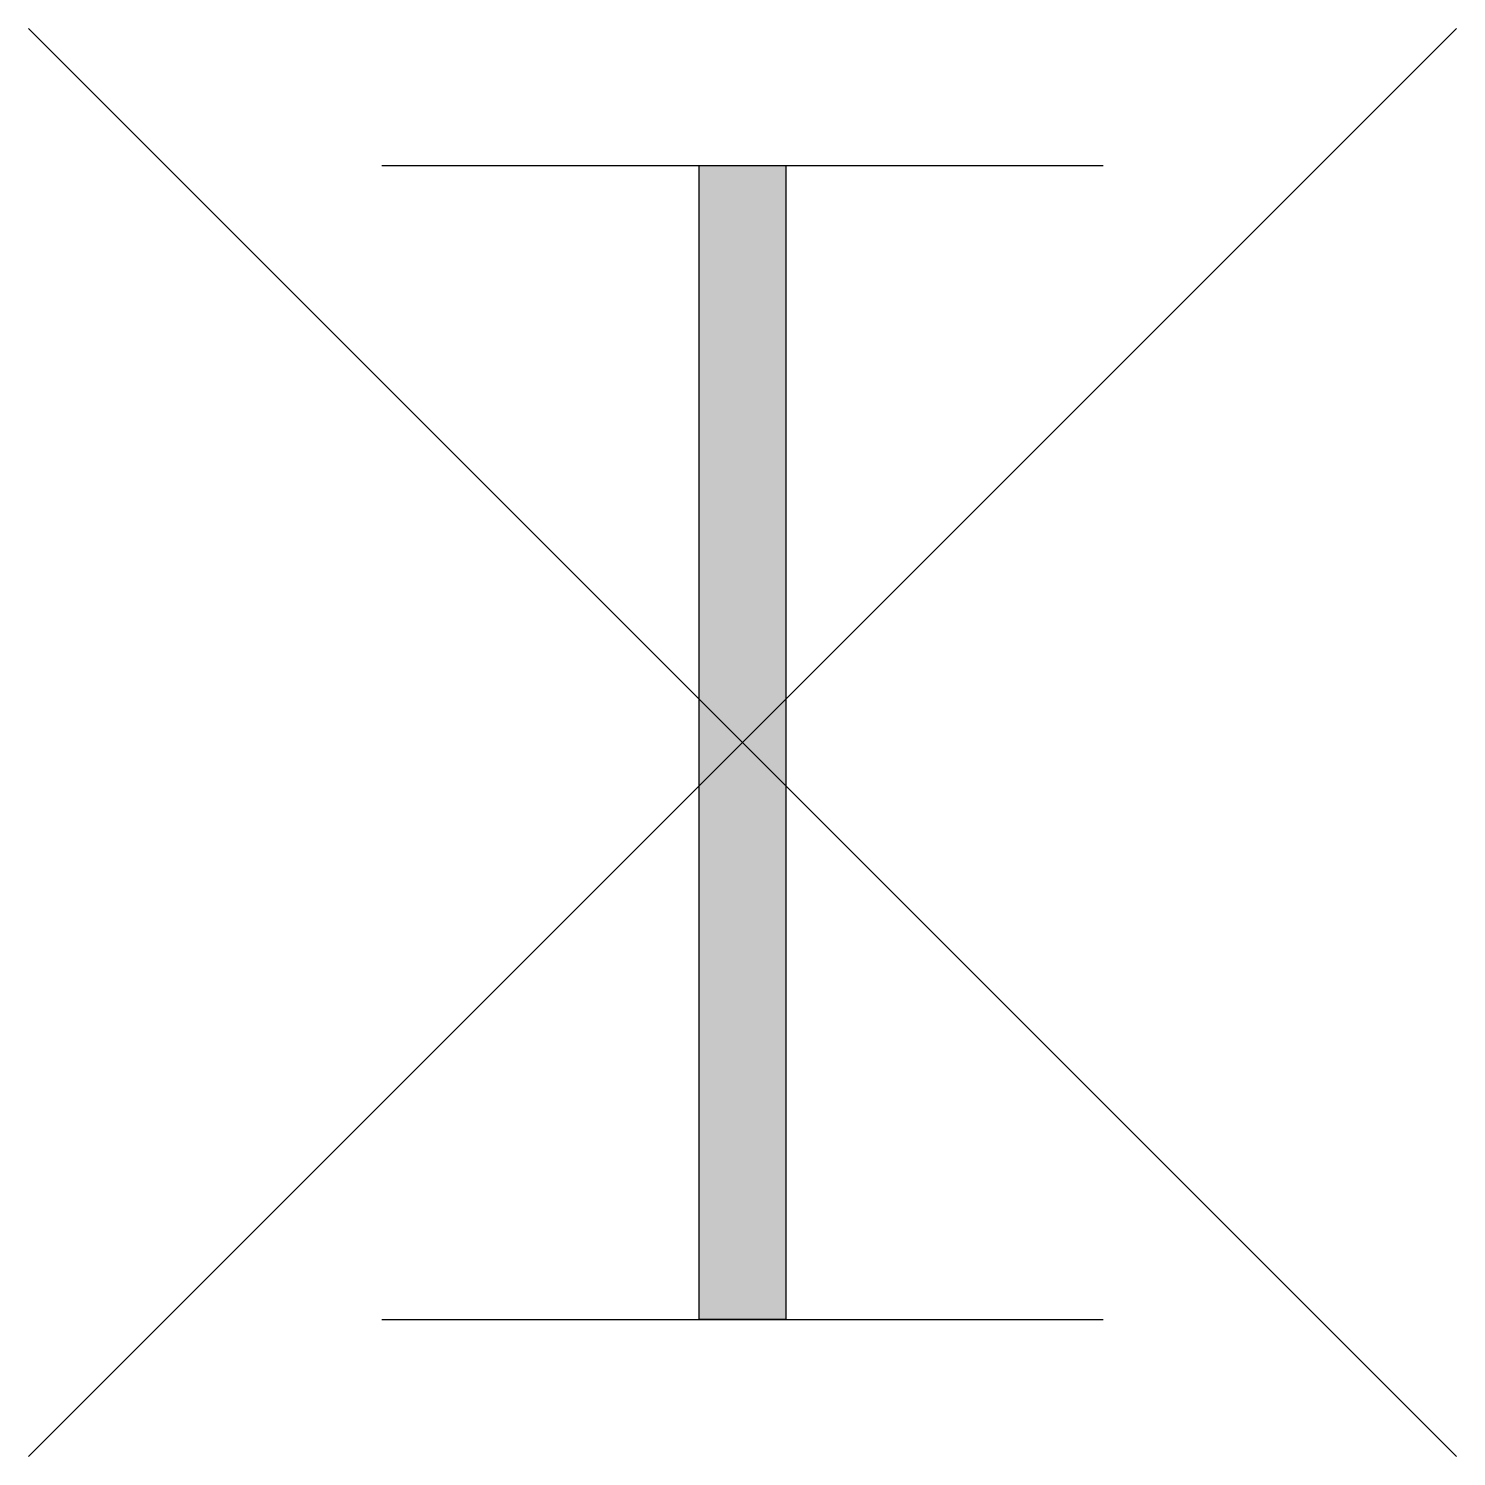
# Model space of a CAD drawing. Header units: metres. Extents: x -0.247 to 0.248, y -0.25 to 0.245.
import ezdxf

# ---------------------------------------------------------------- set-up
doc = ezdxf.new("R2010")
doc.units = ezdxf.units.M

msp = doc.modelspace()

# ---------------------------------------------------------------- hatches: boundary and pattern name
h = msp.add_hatch(color=256)
h.dxf.hatch_style = 1
h.paths.add_polyline_path([(-0.01424, -0.20241), (-0.01424, 0.19759), (0.01576, 0.19759), (0.01576, -0.20241)])

# ---------------------------------------------------------------- linework, layer by layer
for p, q in [((0.24825, -0.2499), (-0.24672, 0.24508)), ((-0.24672, -0.2499), (0.24825, 0.24508)), ((-0.12422, 0.19759), (0.12578, 0.19759)), ((-0.12422, -0.20241), (0.12578, -0.20241))]:
    msp.add_line(p, q)
at = {"flags": 128}
msp.add_lwpolyline([(-0.01424, -0.20241), (-0.01424, 0.19759), (0.01576, 0.19759), (0.01576, -0.20241)], close=True, dxfattribs=at)

doc.saveas('drawing.dxf')
